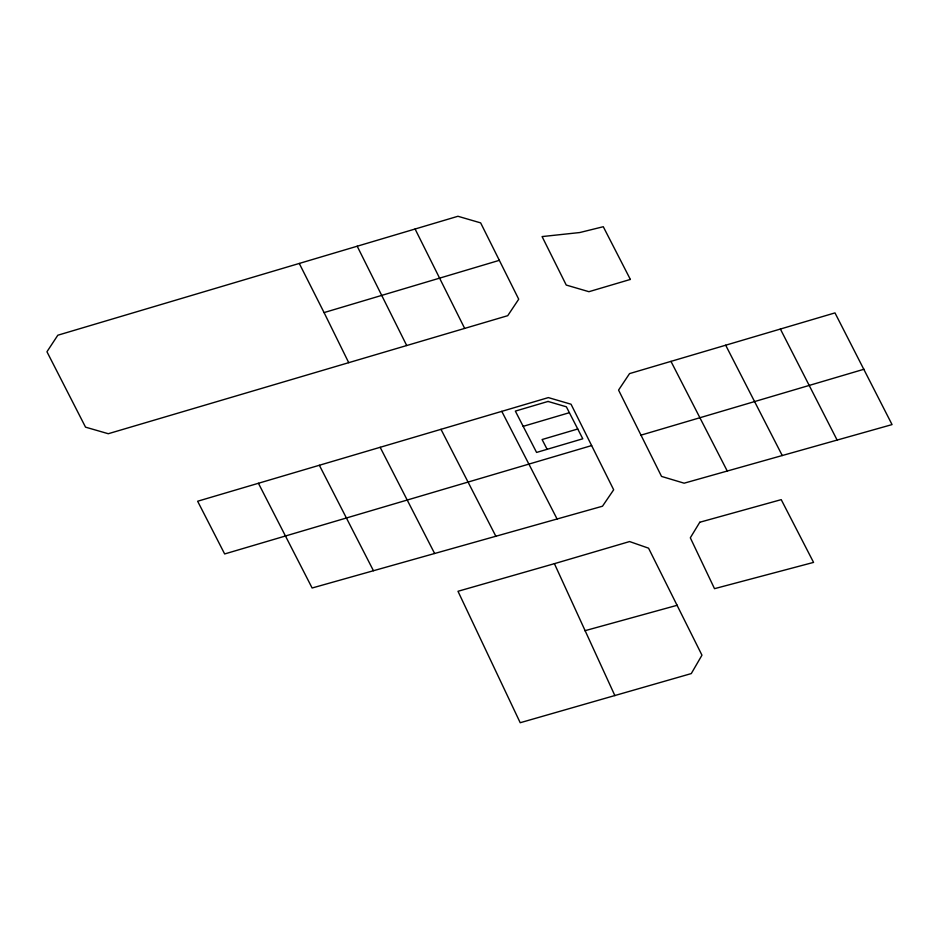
<?xml version="1.0" encoding="UTF-8"?>
<svg xmlns="http://www.w3.org/2000/svg" width="939" height="939" viewBox="0 0 939 939"><rect width="100%" height="100%" fill="white"/><g stroke="black" fill="none" stroke-linecap="round" stroke-linejoin="round"><path stroke-width="1.41" d="M299.283 263.46L324.072 312.581L499.337 260.338L518.715 299.212L507.729 315.68L108.278 433.724L85.531 427.151L46.95 351.749L57.819 335.223L457.939 216.275L480.651 222.883L499.337 260.338M725.683 345.212L834.982 312.898L892.05 424.592L684.144 483.186L661.526 476.413L618.566 390.084L629.553 373.605L725.683 345.212L782.246 455.544M864.044 369.227L640.961 435.156M591.629 445.579L571.041 404.228L548.353 397.596L197.636 501.238L224.656 553.951L591.629 445.579L613.672 489.782L602.486 506.215L312.124 588.002L258.425 483.28M523.176 426.341L569.386 412.691M577.755 428.994L542.096 439.534L547.12 449.323M554.409 563.67L629.588 541.557L648.556 548.176L701.961 655.187L691.28 673.58L520.206 722.725L457.986 591.288L554.409 563.67L614.904 695.658M584.833 630.738L677.359 605.232M670.962 361.374L727.267 471.049M501.778 411.341L557.085 518.997M440.978 429.323L495.851 536.239M380.166 447.304L434.616 553.482M319.366 465.274L373.452 570.712M780.368 329.026L837.13 440.086M415.085 228.999L464.664 328.404M357.196 246.206L406.716 345.552M324.072 312.581L348.721 362.677M699.79 522.248L690.318 537.801L714.509 588.671L813.561 562.402L781.225 499.642L699.79 522.248M630.362 279.435L588.929 291.7L566.24 285.057L542.085 236.581L579.739 232.543L603.284 226.722L630.362 279.435M548.047 401.446L515.347 411.106L536.58 452.434L582.779 438.783L566.358 406.798L548.047 401.446"/></g></svg>
